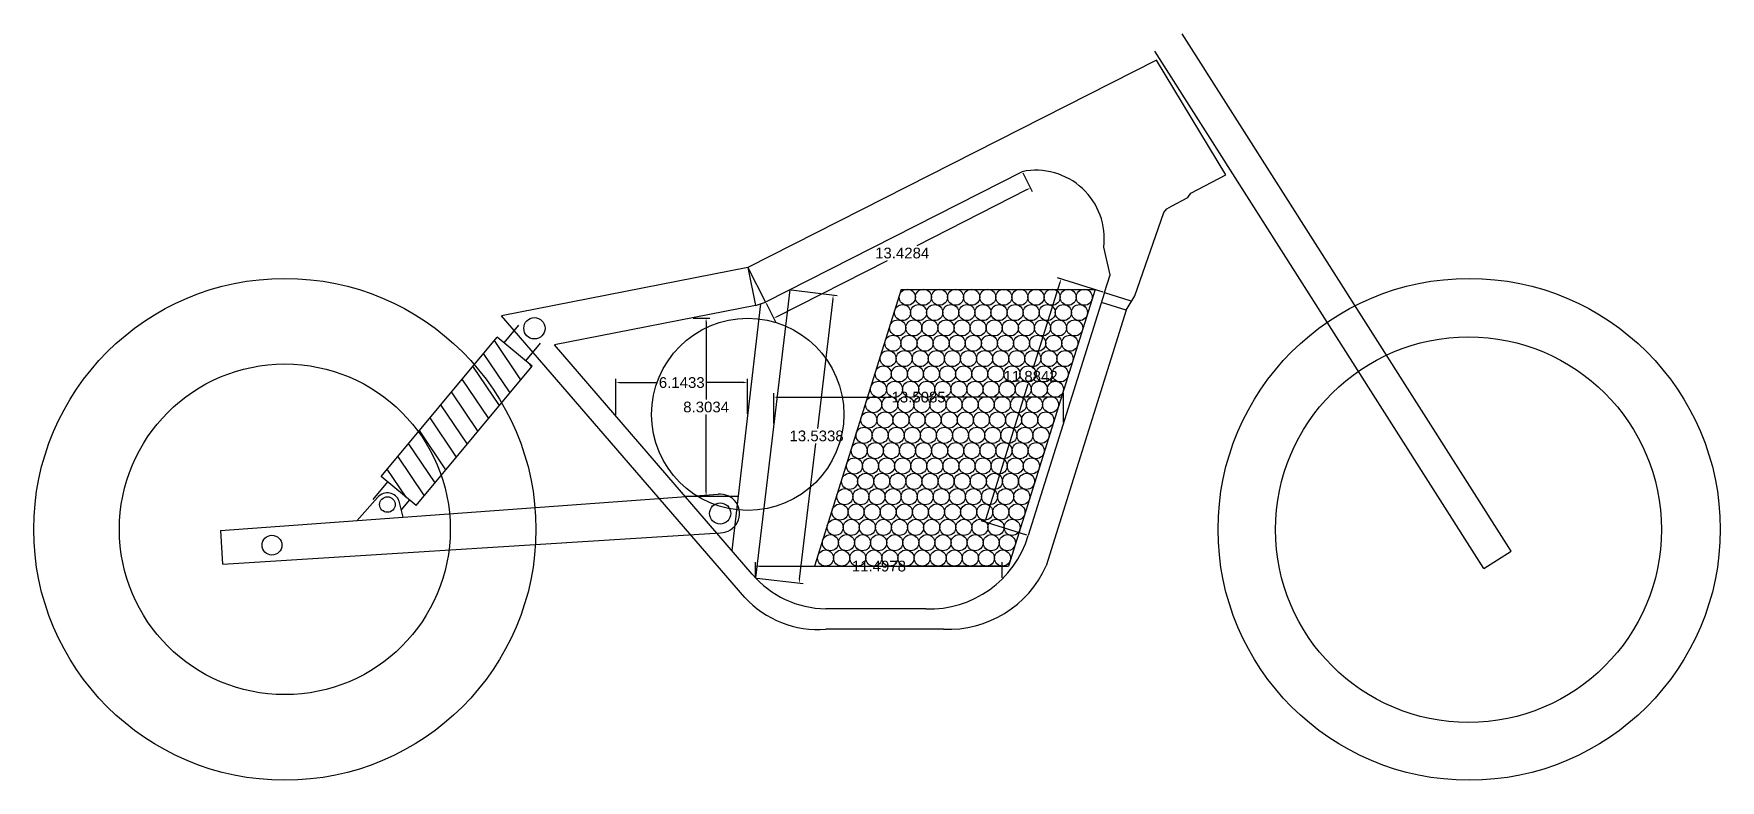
# Model space of a CAD drawing. Header units: inches. Extents: x -6.7 to 71.9, y -7.5 to 27.3.
import ezdxf

# ---------------------------------------------------------------- set-up
doc = ezdxf.new("R2010")
doc.units = ezdxf.units.IN
doc.header["$MEASUREMENT"] = 0
for name, color, linetype in [('dimesions', 100, 'Continuous'), ('electronics', 100, 'Continuous'), ('Frame', 210, 'Continuous'), ('suspension', 130, 'Continuous')]:
    doc.layers.add(name, color=color, linetype=linetype)
doc.styles.get("Standard").update_dxf_attribs({"font": 'arial.ttf'})
doc.dimstyles.get("Standard").update_dxf_attribs({"dimtxt": 0.3015, "dimasz": 0.18, "dimexe": 0.18, "dimexo": 0.0625, "dimgap": 0.09, "dimtad": 0, "dimtih": 1, "dimtoh": 1, "dimdec": 4, "dimzin": 0, "dimdsep": 46, "dimtxsty": 'Standard', "dimcen": 0.09, "dimadec": 0, "dimazin": 0, "dimtfac": 1, "dimtdec": 4, "dimtofl": 0, "dimtmove": 0, "dimatfit": 3, "dimfxl": 1, "dimtolj": 1, "dimtzin": 0, "dimarcsym": 0})

# ---------------------------------------------------------------- blocks, each defined once
blk = doc.blocks.new('*D1')
at = {"layer": 'Defpoints', "color": 0, "transparency": 16777216}
for p in [(28.538, 15.347), (26.947, 1.907), (28.978, 1.667)]:
    blk.add_point(p, dxfattribs=at)
at = {"layer": 'dimesions', "color": 0, "lineweight": -2, "transparency": 16777216}
for p, q in [((28.6, 15.34), (30.748, 15.085)), ((30.549, 14.928), (29.832, 8.873)), ((28.999, 1.846), (29.75, 8.182)), ((27.009, 1.9), (29.157, 1.646))]:
    blk.add_line(p, q, dxfattribs=at)
at = {"layer": 'dimesions', "color": 0, "transparency": 16777216}
for points in [[(30.519, 14.931), (30.578, 14.924), (30.57, 15.107)], [(28.969, 1.849), (29.029, 1.842), (28.978, 1.667)]]:
    blk.add_solid(points, dxfattribs=at)
at = {"layer": 'dimesions', "color": 0, "transparency": 16777216, "insert": (29.791, 8.528), "char_height": 0.5, "attachment_point": 5}
blk.add_mtext('\\A1;13.5338', dxfattribs=at)
blk = doc.blocks.new('*D2')
at = {"layer": 'Defpoints', "color": 0, "transparency": 16777216}
for p in [(39.382, 20.859), (27.411, 14.774), (27.795, 14.018)]:
    blk.add_point(p, dxfattribs=at)
at = {"layer": 'dimesions', "color": 0, "lineweight": -2, "transparency": 16777216}
for p, q in [((39.41, 20.803), (39.848, 19.942)), ((39.606, 20.021), (34.46, 17.405)), ((27.956, 14.099), (33.101, 16.714)), ((27.439, 14.718), (27.877, 13.857))]:
    blk.add_line(p, q, dxfattribs=at)
at = {"layer": 'dimesions', "color": 0, "transparency": 16777216}
for points in [[(39.592, 20.047), (39.619, 19.994), (39.766, 20.102)], [(27.942, 14.126), (27.969, 14.072), (27.795, 14.018)]]:
    blk.add_solid(points, dxfattribs=at)
at = {"layer": 'dimesions', "color": 0, "transparency": 16777216, "insert": (33.781, 17.06), "char_height": 0.5, "attachment_point": 5}
blk.add_mtext('\\A1;13.4284', dxfattribs=at)
blk = doc.blocks.new('*D3')
at = {"layer": 'Defpoints', "color": 0, "transparency": 16777216}
for p in [(43.213, 15.22), (37.639, 4.512), (39.66, 3.879)]:
    blk.add_point(p, dxfattribs=at)
at = {"layer": 'dimesions', "color": 0, "lineweight": -2, "transparency": 16777216}
for p, q in [((43.153, 15.238), (41.02, 15.907)), ((41.138, 15.681), (39.876, 11.655)), ((37.692, 4.684), (39.66, 10.965)), ((39.6, 3.898), (37.467, 4.566))]:
    blk.add_line(p, q, dxfattribs=at)
at = {"layer": 'dimesions', "color": 0, "transparency": 16777216}
for points in [[(41.109, 15.69), (41.166, 15.672), (41.192, 15.853)], [(37.664, 4.693), (37.721, 4.675), (37.639, 4.512)]]:
    blk.add_solid(points, dxfattribs=at)
at = {"layer": 'dimesions', "color": 0, "transparency": 16777216, "insert": (39.768, 11.31), "char_height": 0.5, "attachment_point": 5}
blk.add_mtext('\\A1;11.8842', dxfattribs=at)
blk = doc.blocks.new('*D4')
at = {"layer": 'Defpoints', "color": 0, "transparency": 16777216}
for p in [(38.444, 2.453), (26.947, 1.907), (38.444, 1.851)]:
    blk.add_point(p, dxfattribs=at)
at = {"layer": 'dimesions', "color": 0, "lineweight": -2, "transparency": 16777216}
for p, q in [((26.947, 1.97), (26.947, 2.633)), ((27.127, 2.453), (31.396, 2.453)), ((38.264, 2.453), (33.995, 2.453)), ((38.444, 1.913), (38.444, 2.633))]:
    blk.add_line(p, q, dxfattribs=at)
at = {"layer": 'dimesions', "color": 0, "transparency": 16777216}
for points in [[(27.127, 2.483), (27.127, 2.423), (26.947, 2.453)], [(38.264, 2.483), (38.264, 2.423), (38.444, 2.453)]]:
    blk.add_solid(points, dxfattribs=at)
at = {"layer": 'dimesions', "color": 0, "transparency": 16777216, "insert": (32.695, 2.453), "char_height": 0.5, "attachment_point": 5}
blk.add_mtext('\\A1;11.4978', dxfattribs=at)
blk = doc.blocks.new('*D5')
at = {"layer": 'Defpoints', "color": 0, "transparency": 16777216}
for p in [(41.301, 10.338), (27.792, 9.048), (41.301, 9.116)]:
    blk.add_point(p, dxfattribs=at)
at = {"layer": 'dimesions', "color": 0, "lineweight": -2, "transparency": 16777216}
for p, q in [((27.792, 9.111), (27.792, 10.518)), ((27.972, 10.338), (33.246, 10.338)), ((41.121, 10.338), (35.847, 10.338)), ((41.301, 9.179), (41.301, 10.518))]:
    blk.add_line(p, q, dxfattribs=at)
at = {"layer": 'dimesions', "color": 0, "transparency": 16777216}
for points in [[(27.972, 10.368), (27.972, 10.308), (27.792, 10.338)], [(41.121, 10.368), (41.121, 10.308), (41.301, 10.338)]]:
    blk.add_solid(points, dxfattribs=at)
at = {"layer": 'dimesions', "color": 0, "transparency": 16777216, "insert": (34.547, 10.338), "char_height": 0.5, "attachment_point": 5}
blk.add_mtext('\\A1;13.5085', dxfattribs=at)
blk = doc.blocks.new('*D6')
at = {"layer": 'Defpoints', "color": 0, "transparency": 16777216}
for p in [(20.432, 11.019), (20.432, 9.454), (26.575, 9.495)]:
    blk.add_point(p, dxfattribs=at)
at = {"layer": 'dimesions', "color": 0, "lineweight": -2, "transparency": 16777216}
for p, q in [((20.432, 9.517), (20.432, 11.199)), ((20.612, 11.019), (22.374, 11.019)), ((26.395, 11.019), (24.633, 11.019)), ((26.575, 9.558), (26.575, 11.199))]:
    blk.add_line(p, q, dxfattribs=at)
at = {"layer": 'dimesions', "color": 0, "transparency": 16777216}
for points in [[(20.612, 11.049), (20.612, 10.989), (20.432, 11.019)], [(26.395, 11.049), (26.395, 10.989), (26.575, 11.019)]]:
    blk.add_solid(points, dxfattribs=at)
at = {"layer": 'dimesions', "color": 0, "transparency": 16777216, "insert": (23.503, 11.019), "char_height": 0.5, "attachment_point": 5}
blk.add_mtext('\\A1;6.1433', dxfattribs=at)
blk = doc.blocks.new('*D7')
at = {"layer": 'Defpoints', "color": 0, "transparency": 16777216}
for p in [(23.975, 14.029), (23.971, 5.726), (24.639, 5.726)]:
    blk.add_point(p, dxfattribs=at)
at = {"layer": 'dimesions', "color": 0, "lineweight": -2, "transparency": 16777216}
for p, q in [((24.037, 14.029), (24.819, 14.029)), ((24.639, 13.849), (24.639, 10.223)), ((24.639, 5.906), (24.639, 9.532)), ((24.033, 5.726), (24.819, 5.726))]:
    blk.add_line(p, q, dxfattribs=at)
at = {"layer": 'dimesions', "color": 0, "transparency": 16777216}
for points in [[(24.609, 13.849), (24.669, 13.849), (24.639, 14.029)], [(24.609, 5.906), (24.669, 5.906), (24.639, 5.726)]]:
    blk.add_solid(points, dxfattribs=at)
at = {"layer": 'dimesions', "color": 0, "transparency": 16777216, "insert": (24.639, 9.877), "char_height": 0.5, "attachment_point": 5}
blk.add_mtext('\\A1;8.3034', dxfattribs=at)

msp = doc.modelspace()

# ---------------------------------------------------------------- hatches: boundary and pattern name
at = {"layer": 'suspension'}
h = msp.add_hatch(dxfattribs=at)
h.set_pattern_fill('ANSI31', color=256, scale=6, angle=79)
h.paths.add_polyline_path([(16.53433, 11.7788), (14.89801, 13.14116), (9.48628, 6.64115), (11.12259, 5.2788)])

# ---------------------------------------------------------------- linework, layer by layer
at = {"layer": 'electronics'}
for p, q in [((33.73992, 15.36605), (29.69278, 2.44835)), ((33.73992, 15.36605), (42.78395, 15.36605)), ((42.78395, 15.36605), (38.73681, 2.44835)), ((29.69278, 2.44835), (38.73681, 2.44835))]:
    msp.add_line(p, q, dxfattribs=at)
for centre, radius in [((34.02128, 14.99986), 0.375), ((34.77128, 14.99986), 0.375), ((35.52128, 14.99986), 0.375), ((36.27128, 14.99986), 0.375), ((37.02128, 14.99986), 0.375), ((37.77128, 14.99986), 0.375), ((38.52128, 14.99986), 0.375), ((39.27128, 14.99986), 0.375), ((40.02128, 14.99986), 0.375), ((40.77128, 14.99986), 0.375), ((41.52128, 14.99986), 0.375), ((42.27128, 14.99986), 0.375), ((33.79705, 14.28416), 0.375), ((34.54705, 14.28416), 0.375), ((35.29705, 14.28416), 0.375), ((36.04705, 14.28416), 0.375), ((36.79705, 14.28416), 0.375), ((37.54705, 14.28416), 0.375), ((38.29705, 14.28416), 0.375), ((39.04705, 14.28416), 0.375), ((39.79705, 14.28416), 0.375), ((40.54705, 14.28416), 0.375), ((41.29705, 14.28416), 0.375), ((42.04705, 14.28416), 0.375), ((26.5795, 9.53451), 4.48253), ((33.57282, 13.56847), 0.375), ((34.32282, 13.56847), 0.375), ((35.07282, 13.56847), 0.375), ((35.82282, 13.56847), 0.375), ((36.57282, 13.56847), 0.375), ((37.32282, 13.56847), 0.375), ((38.07282, 13.56847), 0.375), ((38.82282, 13.56847), 0.375), ((39.57282, 13.56847), 0.375), ((40.32282, 13.56847), 0.375), ((41.07282, 13.56847), 0.375), ((41.82282, 13.56847), 0.375), ((33.34859, 12.85277), 0.375), ((34.09859, 12.85277), 0.375), ((34.84859, 12.85277), 0.375), ((35.59859, 12.85277), 0.375), ((36.34859, 12.85277), 0.375), ((37.09859, 12.85277), 0.375), ((37.84859, 12.85277), 0.375), ((38.59859, 12.85277), 0.375), ((39.34859, 12.85277), 0.375), ((40.09859, 12.85277), 0.375), ((40.84859, 12.85277), 0.375), ((41.59859, 12.85277), 0.375), ((33.12436, 12.13707), 0.375), ((33.87436, 12.13707), 0.375), ((34.62436, 12.13707), 0.375), ((35.37436, 12.13707), 0.375), ((36.12436, 12.13707), 0.375), ((36.87436, 12.13707), 0.375), ((37.62436, 12.13707), 0.375), ((38.37436, 12.13707), 0.375), ((39.12436, 12.13707), 0.375), ((39.87436, 12.13707), 0.375), ((40.62436, 12.13707), 0.375), ((41.37436, 12.13707), 0.375), ((32.67591, 10.70568), 0.375), ((32.90014, 11.42138), 0.375), ((33.42591, 10.70568), 0.375), ((33.65014, 11.42138), 0.375), ((34.17591, 10.70568), 0.375), ((34.40014, 11.42138), 0.375), ((34.92591, 10.70568), 0.375), ((35.15014, 11.42138), 0.375), ((35.67591, 10.70568), 0.375), ((35.90014, 11.42138), 0.375), ((36.42591, 10.70568), 0.375), ((36.65014, 11.42138), 0.375), ((37.17591, 10.70568), 0.375), ((37.40014, 11.42138), 0.375), ((37.92591, 10.70568), 0.375), ((38.15014, 11.42138), 0.375), ((38.67591, 10.70568), 0.375), ((38.90014, 11.42138), 0.375), ((39.42591, 10.70568), 0.375), ((39.65014, 11.42138), 0.375), ((40.17591, 10.70568), 0.375), ((40.40014, 11.42138), 0.375), ((40.92591, 10.70568), 0.375), ((41.15014, 11.42138), 0.375), ((32.45168, 9.98999), 0.375), ((33.20168, 9.98999), 0.375), ((33.95168, 9.98999), 0.375), ((34.70168, 9.98999), 0.375), ((35.45168, 9.98999), 0.375), ((36.20168, 9.98999), 0.375), ((36.95168, 9.98999), 0.375), ((37.70168, 9.98999), 0.375), ((38.45168, 9.98999), 0.375), ((39.20168, 9.98999), 0.375), ((39.95168, 9.98999), 0.375), ((40.70168, 9.98999), 0.375), ((32.22745, 9.27429), 0.375), ((32.97745, 9.27429), 0.375), ((33.72745, 9.27429), 0.375), ((34.47745, 9.27429), 0.375), ((35.22745, 9.27429), 0.375), ((35.97745, 9.27429), 0.375), ((36.72745, 9.27429), 0.375), ((37.47745, 9.27429), 0.375), ((38.22745, 9.27429), 0.375), ((38.97745, 9.27429), 0.375), ((39.72745, 9.27429), 0.375), ((40.47745, 9.27429), 0.375), ((32.00322, 8.55859), 0.375), ((32.75322, 8.55859), 0.375), ((33.50322, 8.55859), 0.375), ((34.25322, 8.55859), 0.375), ((35.00322, 8.55859), 0.375), ((35.75322, 8.55859), 0.375), ((36.50322, 8.55859), 0.375), ((37.25322, 8.55859), 0.375), ((38.00322, 8.55859), 0.375), ((38.75322, 8.55859), 0.375), ((39.50322, 8.55859), 0.375), ((40.25322, 8.55859), 0.375), ((31.77899, 7.8429), 0.375), ((32.52899, 7.8429), 0.375), ((33.27899, 7.8429), 0.375), ((34.02899, 7.8429), 0.375), ((34.77899, 7.8429), 0.375), ((35.52899, 7.8429), 0.375), ((36.27899, 7.8429), 0.375), ((37.02899, 7.8429), 0.375), ((37.77899, 7.8429), 0.375), ((38.52899, 7.8429), 0.375), ((39.27899, 7.8429), 0.375), ((40.02899, 7.8429), 0.375), ((31.55476, 7.1272), 0.375), ((32.30476, 7.1272), 0.375), ((33.05476, 7.1272), 0.375), ((33.80476, 7.1272), 0.375), ((34.55476, 7.1272), 0.375), ((35.30476, 7.1272), 0.375), ((36.05476, 7.1272), 0.375), ((36.80476, 7.1272), 0.375), ((37.55476, 7.1272), 0.375), ((38.30476, 7.1272), 0.375), ((39.05476, 7.1272), 0.375), ((39.80476, 7.1272), 0.375), ((31.33053, 6.4115), 0.375), ((32.08053, 6.4115), 0.375), ((32.83053, 6.4115), 0.375), ((33.58053, 6.4115), 0.375), ((34.33053, 6.4115), 0.375), ((35.08053, 6.4115), 0.375), ((35.83053, 6.4115), 0.375), ((36.58053, 6.4115), 0.375), ((37.33053, 6.4115), 0.375), ((38.08053, 6.4115), 0.375), ((38.83053, 6.4115), 0.375), ((39.58053, 6.4115), 0.375), ((31.1063, 5.69581), 0.375), ((31.8563, 5.69581), 0.375), ((32.6063, 5.69581), 0.375), ((33.3563, 5.69581), 0.375), ((34.1063, 5.69581), 0.375), ((34.8563, 5.69581), 0.375), ((35.6063, 5.69581), 0.375), ((36.3563, 5.69581), 0.375), ((37.1063, 5.69581), 0.375), ((37.8563, 5.69581), 0.375), ((38.6063, 5.69581), 0.375), ((39.3563, 5.69581), 0.375), ((30.88207, 4.98011), 0.375), ((31.63207, 4.98011), 0.375), ((32.38207, 4.98011), 0.375), ((33.13207, 4.98011), 0.375), ((33.88207, 4.98011), 0.375), ((34.63207, 4.98011), 0.375), ((35.38207, 4.98011), 0.375), ((36.13207, 4.98011), 0.375), ((36.88207, 4.98011), 0.375), ((37.63207, 4.98011), 0.375), ((38.38207, 4.98011), 0.375), ((39.13207, 4.98011), 0.375), ((30.65785, 4.26441), 0.375), ((31.40785, 4.26441), 0.375), ((32.15785, 4.26441), 0.375), ((32.90785, 4.26441), 0.375), ((33.65785, 4.26441), 0.375), ((34.40785, 4.26441), 0.375), ((35.15785, 4.26441), 0.375), ((35.90785, 4.26441), 0.375), ((36.65785, 4.26441), 0.375), ((37.40785, 4.26441), 0.375), ((38.15785, 4.26441), 0.375), ((38.90785, 4.26441), 0.375), ((30.20939, 2.83302), 0.375), ((30.43362, 3.54872), 0.375), ((30.95939, 2.83302), 0.375), ((31.18362, 3.54872), 0.375), ((31.70939, 2.83302), 0.375), ((31.93362, 3.54872), 0.375), ((32.45939, 2.83302), 0.375), ((32.68362, 3.54872), 0.375), ((33.20939, 2.83302), 0.375), ((33.43362, 3.54872), 0.375), ((33.95939, 2.83302), 0.375), ((34.18362, 3.54872), 0.375), ((34.70939, 2.83302), 0.375), ((34.93362, 3.54872), 0.375), ((35.45939, 2.83302), 0.375), ((35.68362, 3.54872), 0.375), ((36.20939, 2.83302), 0.375), ((36.43362, 3.54872), 0.375), ((36.95939, 2.83302), 0.375), ((37.18362, 3.54872), 0.375), ((37.70939, 2.83302), 0.375), ((37.93362, 3.54872), 0.375), ((38.45939, 2.83302), 0.375), ((38.68362, 3.54872), 0.375)]:
    msp.add_circle(centre, radius, dxfattribs=at)
at = {"layer": 'Frame'}
for p, q in [((62.17759, 3.15414), (46.83573, 27.29615)), ((45.64315, 26.06924), (26.59168, 16.38556)), ((60.90739, 2.34695), (45.56553, 26.48896)), ((48.87983, 20.71638), (45.64315, 26.06924)), ((39.38155, 20.85874), (27.41077, 14.7741)), ((47.23834, 19.8545), (48.87983, 20.71638)), ((47.10036, 19.64762), (47.23834, 19.8545)), ((44.63528, 15.06988), (45.97639, 18.95802)), ((45.97639, 18.95802), (46.11725, 19.11893)), ((46.11725, 19.11893), (46.33572, 19.25398)), ((46.33572, 19.25398), (47.10036, 19.64762)), ((43.47501, 16.04148), (43.17691, 17.34251)), ((26.59168, 16.38556), (15.10468, 14.13293)), ((26.59168, 16.38556), (26.93977, 14.61053)), ((26.59168, 16.38556), (27.41077, 14.7741)), ((43.21302, 15.21966), (43.47501, 16.04148)), ((28.53826, 15.3472), (26.9466, 1.90734)), ((43.21302, 15.21966), (39.65999, 3.87905)), ((43.21302, 15.21966), (44.43665, 14.82957)), ((44.23312, 14.3969), (44.63528, 15.06988)), ((26.93977, 14.61053), (17.56891, 12.77288)), ((27.17527, 14.69231), (25.8453, 3.1783)), ((26.93977, 14.61053), (27.41077, 14.7741)), ((44.23312, 14.3969), (40.49349, 2.46596)), ((44.23312, 14.3969), (43.06967, 14.75875)), ((26.43759, 0.995), (15.10468, 14.13293)), ((26.79247, 2.08026), (17.56891, 12.77288)), ((23.64777, 5.72583), (26.13941, 5.72455)), ((60.90739, 2.34695), (62.17759, 3.15414)), ((34.87736, 0.46683), (30.21741, 0.46683)), ((35.70665, -0.49065), (30.21741, -0.49065))]:
    msp.add_line(p, q, dxfattribs=at)
for centre, radius in [((4.99418, 4.17229), 11.70877), ((60.22037, 4.17229), 11.70877), ((16.63256, 13.55323), 0.49535), ((60.18815, 4.15799), 8.99629), ((4.99418, 4.17229), 7.71388), ((25.29411, 4.91146), 0.49535)]:
    msp.add_circle(centre, radius, dxfattribs=at)
for centre, radius, start, end in [((40.02522, 17.74707), 3.17755, 352.6854331, 101.6870774), ((35.07392, 5.24915), 4.78636, 267.6463779, 343.3663406), ((35.92407, 4.51065), 5.00603, 267.5107163, 335.8927767), ((30.27341, 5.02761), 4.56111, 220.2549071, 269.2964422), ((29.87085, 4.17877), 4.68227, 222.8408634, 274.2446444)]:
    msp.add_arc(centre, radius, start, end, dxfattribs=at)
at = {"layer": 'suspension'}
for p, q in [((15.89343, 13.70106), (15.21059, 12.88091)), ((9.48628, 6.64115), (14.89801, 13.14116)), ((16.53433, 11.7788), (14.89801, 13.14116)), ((16.90458, 12.85921), (16.22174, 12.03905)), ((11.12259, 5.2788), (16.53433, 11.7788)), ((9.11602, 5.56075), (9.79886, 6.3809)), ((11.12259, 5.2788), (9.48628, 6.64115)), ((1.99458, 4.11064), (25.19326, 5.80709)), ((8.35015, 4.5754), (9.32857, 5.66968)), ((10.42789, 5.08009), (10.81001, 5.53905)), ((10.51072, 4.7334), (10.33188, 5.48196)), ((1.99458, 4.11064), (2.0925, 2.55178)), ((2.1005, 2.55228), (25.31538, 4.01042))]:
    msp.add_line(p, q, dxfattribs=at)
for centre, radius in [((9.77873, 5.32917), 0.36269), ((4.39357, 3.43264), 0.46322)]:
    msp.add_circle(centre, radius, dxfattribs=at)
for centre, radius, start, end in [((9.77484, 5.27982), 0.59258, 19.9447321, 138.8592225), ((25.29381, 4.91109), 0.90093, 271.371704, 96.4028373)]:
    msp.add_arc(centre, radius, start, end, dxfattribs=at)

# ---------------------------------------------------------------- dimensions: what is measured, and where the dimension line sits
at = {"layer": 'dimesions'}
dim = msp.add_aligned_dim(p1=(39.38155, 20.85874), p2=(27.41077, 14.7741), distance=0.84858, dimstyle='Standard', override={"dimtxt": 0.5, "dimexe": 0.18}, dxfattribs=at)
dim.commit()
dim.dimension.update_dxf_attribs({"geometry": '*D2', "text_midpoint": (33.78067, 17.05995)})
for base, p1, p2, angle, picture, middle in [((37.63851, 4.51238), (43.21302, 15.21966), (39.65999, 3.87905), 252.6041341, '*D3', (39.7682, 11.30993)), ((28.97808, 1.66675), (28.53826, 15.3472), (26.9466, 1.90734), 263.2459905, '*D1', (29.79064, 8.52789))]:
    dim = msp.add_linear_dim(base=base, p1=p1, p2=p2, angle=angle, dimstyle='Standard', override={"dimtxt": 0.5}, dxfattribs=at)
    dim.commit()
    dim.dimension.update_dxf_attribs({"geometry": picture, "text_midpoint": middle, "dimtype": 161})
dim = msp.add_linear_dim(base=(24.6392, 5.72567), p1=(23.97484, 14.0291), p2=(23.97057, 5.72567), angle=90, dimstyle='Standard', override={"dimtxt": 0.5}, dxfattribs=at)
dim.commit()
dim.dimension.update_dxf_attribs({"geometry": '*D7', "text_midpoint": (24.6392, 9.87738)})
for base, p1, p2, override, picture, middle in [((20.43161, 11.01879), (26.57495, 9.49519), (20.43161, 9.45424), {"dimtxt": 0.5}, '*D6', (23.50328, 11.01879)), ((41.30078, 10.33791), (27.7923, 9.04837), (41.30078, 9.11617), {"dimtxt": 0.5, "dimexe": 0.18}, '*D5', (34.54654, 10.33791))]:
    dim = msp.add_linear_dim(base=base, p1=p1, p2=p2, dimstyle='Standard', override=override, dxfattribs=at)
    dim.commit()
    dim.dimension.update_dxf_attribs({"geometry": picture, "text_midpoint": middle, "dimtype": 160})
dim = msp.add_linear_dim(base=(38.44439, 2.45316), p1=(26.9466, 1.90734), p2=(38.44439, 1.85075), dimstyle='Standard', override={"dimtxt": 0.5}, dxfattribs=at)
dim.commit()
dim.dimension.update_dxf_attribs({"geometry": '*D4', "text_midpoint": (32.69549, 2.45316)})

doc.saveas('drawing.dxf')
